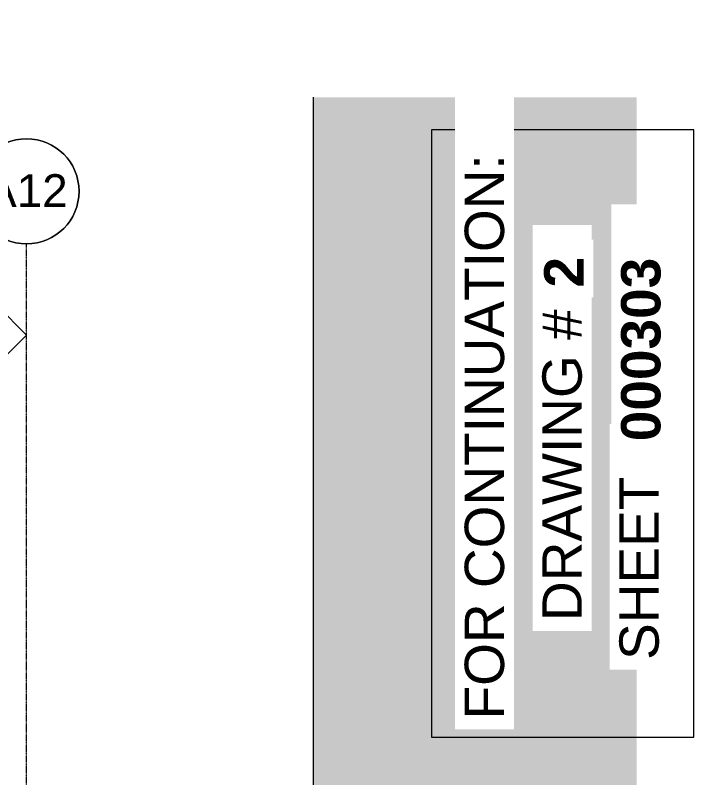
# Model space of a CAD drawing. Header units: millimetres. Extents: x -2361666 to -2009843, y -375 to 29863.
# Drawn here: x -2152843 to -2142498, y 18005 to 29627 of the extents above; entities that cross this region are included whole.
import ezdxf

# ---------------------------------------------------------------- set-up
doc = ezdxf.new("R2010")
doc.units = ezdxf.units.MM
doc.linetypes.add('Grid Line', pattern=[21, 12, -3, 3, -3])
for name, color, linetype, lineweight in [('A-DETL', 90, 'Continuous', 50), ('A-DETL-GENF', 92, 'Continuous', 5), ('G-ANNO-SYMB', 111, 'Continuous', 5), ('S-GRID', 1, 'Continuous', 5), ('S-GRID-IDEN', 1, 'Continuous', 5)]:
    doc.layers.add(name, color=color, linetype=linetype, lineweight=lineweight)
doc.styles.add('Arial', font='arial.ttf', dxfattribs={"height": 500})
doc.styles.add('Arial_1', font='arial.ttf', dxfattribs={"height": 600})
doc.styles.add('Arial_B', font='arialbd.ttf', dxfattribs={"height": 600})

# ---------------------------------------------------------------- blocks, each defined once
blk = doc.blocks.new('Dimension - Grids _2D_ - 1-200-1063965-SOUTH EAST - PART A')
at = {"layer": 'A-DETL-GENF'}
for p, q in [((-972751, 25253), (-973251, 24753)), ((-973251, 24753), (-972751, 25253)), ((-963751, 25253), (-972751, 25253)), ((-972751, 25253), (-963751, 25253)), ((-963251, 24753), (-963751, 25253)), ((-963251, 24753), (-963751, 25253)), ((-973251, 24753), (-972751, 24253)), ((-973251, 24753), (-972751, 24253)), ((-963751, 24253), (-963251, 24753)), ((-963251, 24753), (-963751, 24253)), ((-972751, 24253), (-963751, 24253)), ((-972751, 24253), (-963751, 24253))]:
    blk.add_line(p, q, dxfattribs=at)
blk = doc.blocks.new('Grid - A1-203820-SOUTH EAST - PART A')
at = {"layer": 'S-GRID-IDEN'}
blk.add_circle((-1014851, 26943), 800, dxfattribs=at)
for start, end in [(0, 180), (180, 360)]:
    blk.add_arc((-1014851, 26943), 800, start, end, dxfattribs=at)
blk = doc.blocks.new('View Reference - Vertical-632112-SOUTH EAST - PART A')
at = {"layer": 'G-ANNO-SYMB'}
for p, q in [((-903079, 27878), (-907079, 27878)), ((-907079, 27878), (-907079, 18626)), ((-903079, 18626), (-903079, 27878)), ((-907079, 18626), (-903079, 18626))]:
    blk.add_line(p, q, dxfattribs=at)
at = {"layer": 'G-ANNO-SYMB', "char_height": 600, "attachment_point": 1, "rotation": 90, "style": 'Arial_1', "bg_fill": 3, "box_fill_scale": 1.25, "bg_fill_color": 256, "bg_fill_true_color": 13158600, "bg_fill_transparency": 0}
for s, insert, width in [('DRAWING #', (-905387, 20394), 5884.39), ('SHEET', (-904213, 19801), 3447.26)]:
    blk.add_mtext(s, dxfattribs=dict(at, insert=insert, width=width))
at = {"layer": 'G-ANNO-SYMB', "insert": (-906571, 18894), "char_height": 600, "width": 10582.27, "attachment_point": 1, "rotation": 90, "style": 'Arial_1', "bg_fill": 3, "box_fill_scale": 1.25, "bg_fill_color": 256, "bg_fill_true_color": 13158600, "bg_fill_transparency": 0}
blk.add_mtext('FOR CONTINUATION:', dxfattribs=at)

msp = doc.modelspace()

# ---------------------------------------------------------------- hatches: boundary and pattern name
at = {"layer": 'A-DETL-GENF'}
h = msp.add_hatch(color=7, dxfattribs=at)
h.paths.add_polyline_path([(-2148301, 188), (-2143370, 188), (-2143370, 28378), (-2148301, 28378), (-2148301, 13575), (-2149231, 13160), (-2147292, 12333), (-2148301, 11919), (-2148301, 2000)])
h.paths.add_polyline_path([(-2145324, 16936), (-2145324, 16936), (-2145080, 16936)])

# ---------------------------------------------------------------- linework, layer by layer
at = {"layer": 'A-DETL', "lineweight": 15}
msp.add_line((-2148301, 28378), (-2148301, 13575), dxfattribs=at)
at = {"layer": 'S-GRID', "linetype": 'Grid Line'}
msp.add_line((-2152670, 225), (-2152670, 26143), dxfattribs=at)

# ---------------------------------------------------------------- block references
at = {"layer": 'A-DETL-GENF'}
msp.add_blockref('Dimension - Grids _2D_ - 1-200-1063965-SOUTH EAST - PART A', (-1189419, 0), dxfattribs=at)
at = {"layer": 'S-GRID-IDEN'}
msp.add_blockref('Grid - A1-203820-SOUTH EAST - PART A', (-1137819, 0), dxfattribs=at)

# ---------------------------------------------------------------- texts
at = {"layer": 'S-GRID-IDEN', "insert": (-2153286, 27204), "char_height": 500, "width": 1491.14, "attachment_point": 1, "style": 'Arial'}
msp.add_mtext('A12', dxfattribs=at)

# ---------------------------------------------------------------- next in the draw order: block references
at = {"layer": 'G-ANNO-SYMB'}
msp.add_blockref('View Reference - Vertical-632112-SOUTH EAST - PART A', (-1239419, 0), dxfattribs=at)

# ---------------------------------------------------------------- next in the draw order: texts
at = {"layer": 'G-ANNO-SYMB', "char_height": 600, "attachment_point": 1, "rotation": 90, "style": 'Arial_B', "bg_fill": 3, "box_fill_scale": 1.25, "bg_fill_color": 256, "bg_fill_true_color": 13158600, "bg_fill_transparency": 0}
for s, insert, width in [('000303', (-2143606, 23134), 3463.29), ('\\fArial|b1|i0|c0|p34|;2', (-2144779, 25477), 577.21)]:
    msp.add_mtext(s, dxfattribs=dict(at, insert=insert, width=width))

doc.saveas('drawing.dxf')
